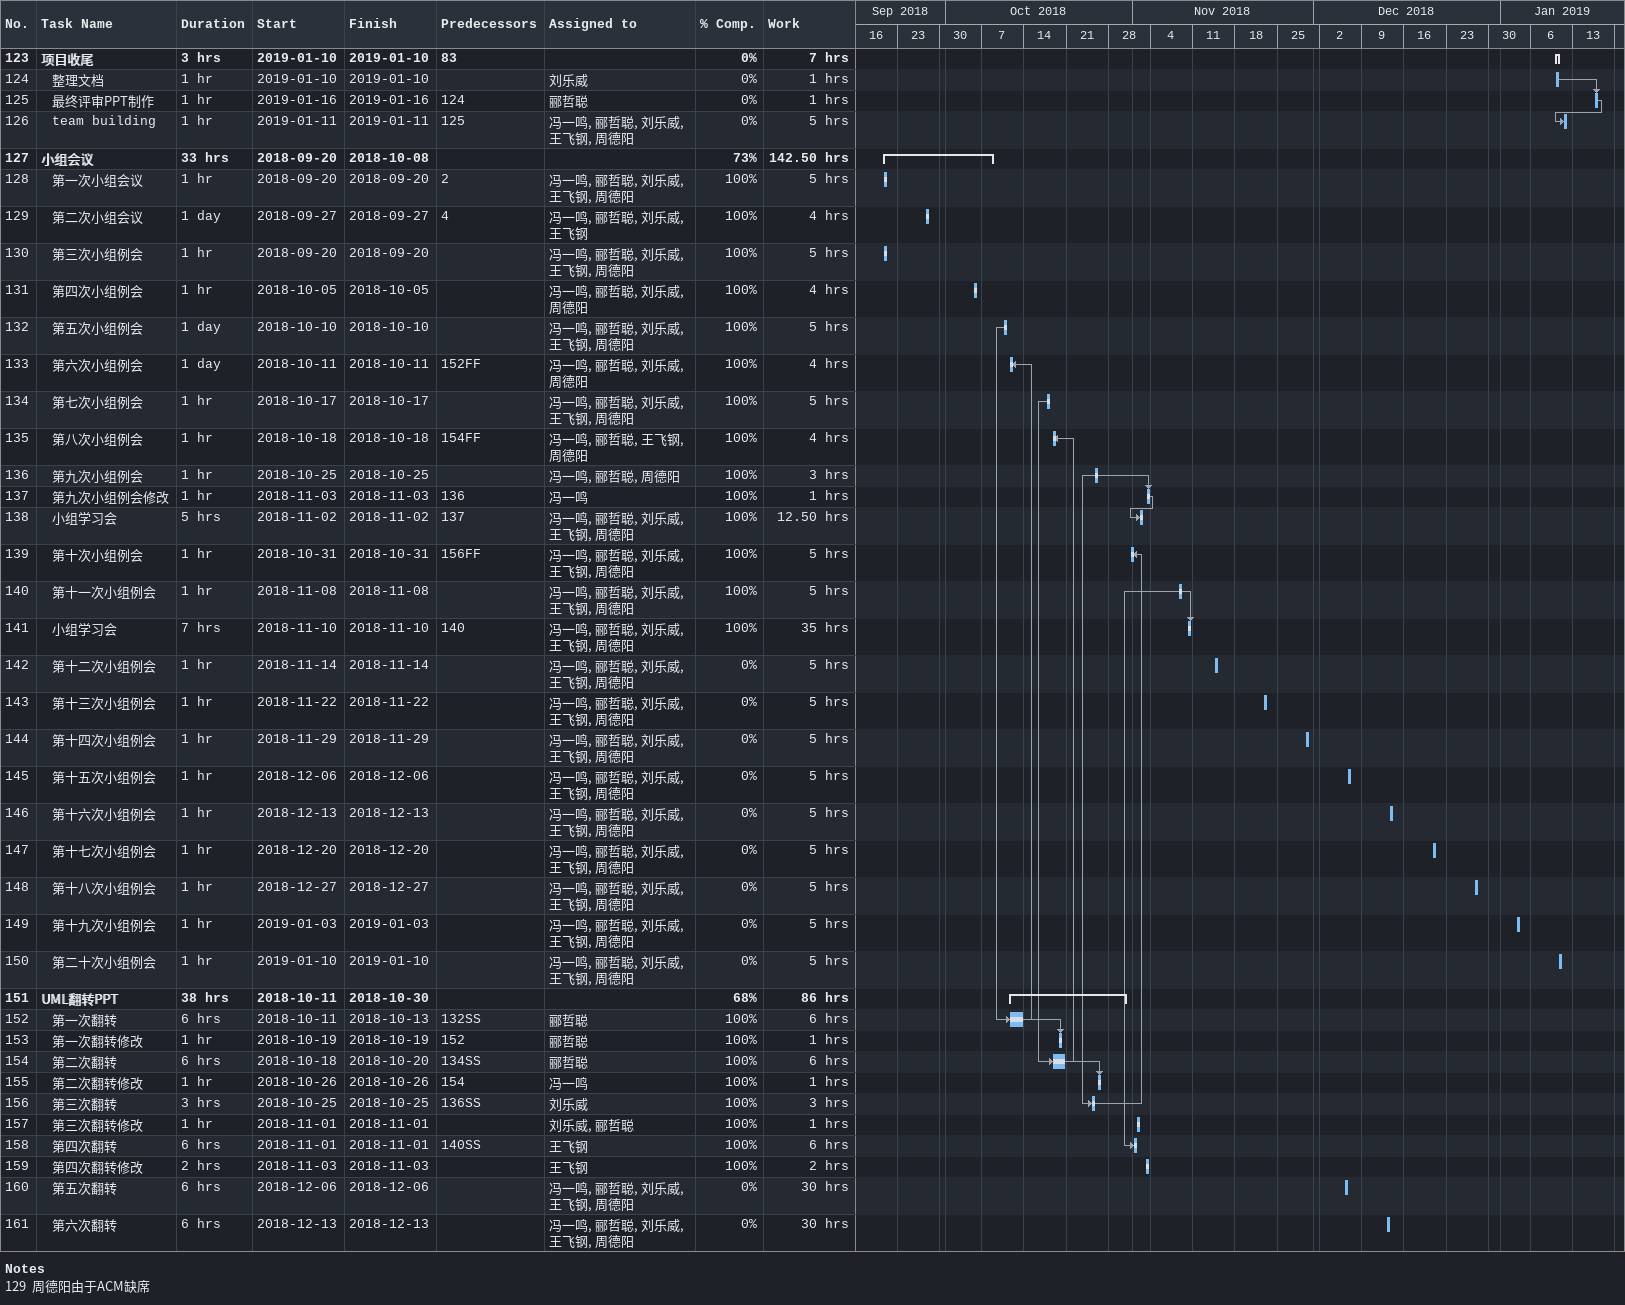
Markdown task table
| ID | Level | Task | Duration | Start | Finish | Predecessors | Resources | % complete | Work (h) |
|---|---|---|---|---|---|---|---|---|---|
| 123 | 1 | **项目收尾** | 3h | 2019-01-10 | 2019-01-10 | 83 |  | 0 | 7 |
| 124 | 2 | 整理文档 | 1h | 2019-01-10 | 2019-01-10 |  | 刘乐威 | 0 | 1 |
| 125 | 2 | 最终评审PPT制作 | 1h | 2019-01-16 | 2019-01-16 | 124 | 郦哲聪 | 0 | 1 |
| 126 | 2 | team building | 1h | 2019-01-11 | 2019-01-11 | 125 | 冯一鸣, 郦哲聪, 刘乐威, 王飞钢, 周德阳 | 0 | 5 |
| 127 | 1 | **小组会议** | 33h | 2018-09-20 | 2018-10-08 |  |  | 73 | 142.50 |
| 128 | 2 | 第一次小组会议 | 1h | 2018-09-20 | 2018-09-20 | 2 | 冯一鸣, 郦哲聪, 刘乐威, 王飞钢, 周德阳 | 100 | 5 |
| 129 | 2 | 第二次小组会议 | 1d | 2018-09-27 | 2018-09-27 | 4 | 冯一鸣, 郦哲聪, 刘乐威, 王飞钢 | 100 | 4 |
| 130 | 2 | 第三次小组例会 | 1h | 2018-09-20 | 2018-09-20 |  | 冯一鸣, 郦哲聪, 刘乐威, 王飞钢, 周德阳 | 100 | 5 |
| 131 | 2 | 第四次小组例会 | 1h | 2018-10-05 | 2018-10-05 |  | 冯一鸣, 郦哲聪, 刘乐威, 周德阳 | 100 | 4 |
| 132 | 2 | 第五次小组例会 | 1d | 2018-10-10 | 2018-10-10 |  | 冯一鸣, 郦哲聪, 刘乐威, 王飞钢, 周德阳 | 100 | 5 |
| 133 | 2 | 第六次小组例会 | 1d | 2018-10-11 | 2018-10-11 | 152FF | 冯一鸣, 郦哲聪, 刘乐威, 周德阳 | 100 | 4 |
| 134 | 2 | 第七次小组例会 | 1h | 2018-10-17 | 2018-10-17 |  | 冯一鸣, 郦哲聪, 刘乐威, 王飞钢, 周德阳 | 100 | 5 |
| 135 | 2 | 第八次小组例会 | 1h | 2018-10-18 | 2018-10-18 | 154FF | 冯一鸣, 郦哲聪, 王飞钢, 周德阳 | 100 | 4 |
| 136 | 2 | 第九次小组例会 | 1h | 2018-10-25 | 2018-10-25 |  | 冯一鸣, 郦哲聪, 周德阳 | 100 | 3 |
| 137 | 2 | 第九次小组例会修改 | 1h | 2018-11-03 | 2018-11-03 | 136 | 冯一鸣 | 100 | 1 |
| 138 | 2 | 小组学习会 | 5h | 2018-11-02 | 2018-11-02 | 137 | 冯一鸣, 郦哲聪, 刘乐威, 王飞钢, 周德阳 | 100 | 12.50 |
| 139 | 2 | 第十次小组例会 | 1h | 2018-10-31 | 2018-10-31 | 156FF | 冯一鸣, 郦哲聪, 刘乐威, 王飞钢, 周德阳 | 100 | 5 |
| 140 | 2 | 第十一次小组例会 | 1h | 2018-11-08 | 2018-11-08 |  | 冯一鸣, 郦哲聪, 刘乐威, 王飞钢, 周德阳 | 100 | 5 |
| 141 | 2 | 小组学习会 | 7h | 2018-11-10 | 2018-11-10 | 140 | 冯一鸣, 郦哲聪, 刘乐威, 王飞钢, 周德阳 | 100 | 35 |
| 142 | 2 | 第十二次小组例会 | 1h | 2018-11-14 | 2018-11-14 |  | 冯一鸣, 郦哲聪, 刘乐威, 王飞钢, 周德阳 | 0 | 5 |
| 143 | 2 | 第十三次小组例会 | 1h | 2018-11-22 | 2018-11-22 |  | 冯一鸣, 郦哲聪, 刘乐威, 王飞钢, 周德阳 | 0 | 5 |
| 144 | 2 | 第十四次小组例会 | 1h | 2018-11-29 | 2018-11-29 |  | 冯一鸣, 郦哲聪, 刘乐威, 王飞钢, 周德阳 | 0 | 5 |
| 145 | 2 | 第十五次小组例会 | 1h | 2018-12-06 | 2018-12-06 |  | 冯一鸣, 郦哲聪, 刘乐威, 王飞钢, 周德阳 | 0 | 5 |
| 146 | 2 | 第十六次小组例会 | 1h | 2018-12-13 | 2018-12-13 |  | 冯一鸣, 郦哲聪, 刘乐威, 王飞钢, 周德阳 | 0 | 5 |
| 147 | 2 | 第十七次小组例会 | 1h | 2018-12-20 | 2018-12-20 |  | 冯一鸣, 郦哲聪, 刘乐威, 王飞钢, 周德阳 | 0 | 5 |
| 148 | 2 | 第十八次小组例会 | 1h | 2018-12-27 | 2018-12-27 |  | 冯一鸣, 郦哲聪, 刘乐威, 王飞钢, 周德阳 | 0 | 5 |
| 149 | 2 | 第十九次小组例会 | 1h | 2019-01-03 | 2019-01-03 |  | 冯一鸣, 郦哲聪, 刘乐威, 王飞钢, 周德阳 | 0 | 5 |
| 150 | 2 | 第二十次小组例会 | 1h | 2019-01-10 | 2019-01-10 |  | 冯一鸣, 郦哲聪, 刘乐威, 王飞钢, 周德阳 | 0 | 5 |
| 151 | 1 | **UML翻转PPT** | 38h | 2018-10-11 | 2018-10-30 |  |  | 68 | 86 |
| 152 | 2 | 第一次翻转 | 6h | 2018-10-11 | 2018-10-13 | 132SS | 郦哲聪 | 100 | 6 |
| 153 | 2 | 第一次翻转修改 | 1h | 2018-10-19 | 2018-10-19 | 152 | 郦哲聪 | 100 | 1 |
| 154 | 2 | 第二次翻转 | 6h | 2018-10-18 | 2018-10-20 | 134SS | 郦哲聪 | 100 | 6 |
| 155 | 2 | 第二次翻转修改 | 1h | 2018-10-26 | 2018-10-26 | 154 | 冯一鸣 | 100 | 1 |
| 156 | 2 | 第三次翻转 | 3h | 2018-10-25 | 2018-10-25 | 136SS | 刘乐威 | 100 | 3 |
| 157 | 2 | 第三次翻转修改 | 1h | 2018-11-01 | 2018-11-01 |  | 刘乐威, 郦哲聪 | 100 | 1 |
| 158 | 2 | 第四次翻转 | 6h | 2018-11-01 | 2018-11-01 | 140SS | 王飞钢 | 100 | 6 |
| 159 | 2 | 第四次翻转修改 | 2h | 2018-11-03 | 2018-11-03 |  | 王飞钢 | 100 | 2 |
| 160 | 2 | 第五次翻转 | 6h | 2018-12-06 | 2018-12-06 |  | 冯一鸣, 郦哲聪, 刘乐威, 王飞钢, 周德阳 | 0 | 30 |
| 161 | 2 | 第六次翻转 | 6h | 2018-12-13 | 2018-12-13 |  | 冯一鸣, 郦哲聪, 刘乐威, 王飞钢, 周德阳 | 0 | 30 |

Notes
- 129: 周德阳由于ACM缺席
